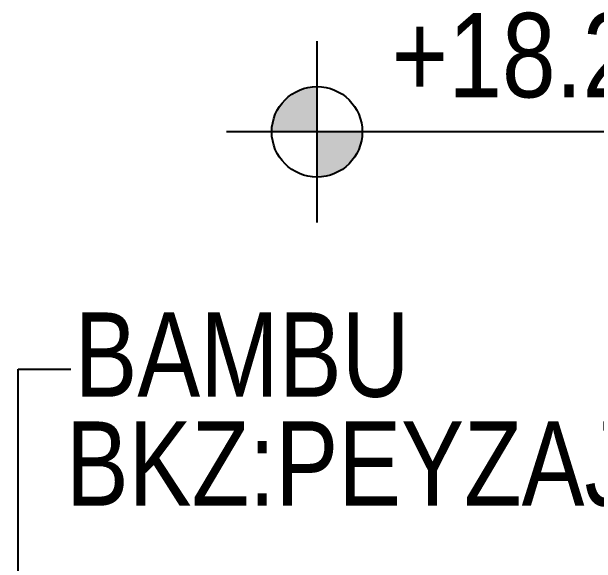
# Model space of a CAD drawing. Extents: x 58467 to 79089, y -33726 to -17391.
# Drawn here: x 70089 to 70227.6, y -19899.2 to -19768.5 of the extents above; entities that cross this region are included whole.
import ezdxf

# ---------------------------------------------------------------- set-up
doc = ezdxf.new("R2010")
doc.units = 0
doc.header["$LTSCALE"] = 100
doc.layers.add('BA_level', color=7, linetype='Continuous')
doc.layers.add('BA_text_material', color=12, linetype='Continuous')
doc.styles.add('dim', font='simplex.shx', dxfattribs={"width": 0.7})
doc.styles.add('geomim', font='ARIALN.TTF', dxfattribs={"width": 0.9})
doc.styles.add('text2', font='arial.ttf', dxfattribs={"width": 0.8})
doc.dimstyles.new('1_100', dxfattribs={"dimtxt": 8, "dimasz": 3, "dimexe": 6, "dimexo": 0, "dimgap": 2, "dimtad": 0, "dimdec": 1, "dimzin": 11, "dimtxsty": 'dim', "dimblk": 'DOT', "dimcen": 0, "dimdle": 1.25, "dimclrt": 256, "dimadec": 0, "dimazin": 0, "dimtfac": 1.25, "dimtdec": 1, "dimtix": 1, "dimtofl": 0, "dimtmove": 1, "dimatfit": 3, "dimldrblk": 'DOT', "dimfxl": 20, "dimfxlon": 1, "dimtolj": 1, "dimtzin": 0, "dimarcsym": 0})

# ---------------------------------------------------------------- blocks, each defined once
blk = doc.blocks.new('KOTPLAN')
at = {"ltscale": 3}
h = blk.add_hatch(color=256, dxfattribs=at)
h.paths.add_polyline_path([(0, -0.07667, 0.414214), (0.07696, 0.00029), (0, 0.00029)])
h.paths.add_polyline_path([(-0.07696, 0.00029), (0, 0.00029), (0, 0.07725, 0.414214)])
for p, q in [((0, -0.15333), (0, 0.15333)), ((0.15333, 0), (-0.15333, 0))]:
    blk.add_line(p, q)
blk.add_line((0.63221, 0), (0, 0), dxfattribs=at)
blk.add_circle((0, 0), 0.07667)
for p in [(0.12648, 0.0584), (0.12648, -0.1966)]:
    blk.add_attdef('KOT', p, '', height=0.15)
blk = doc.blocks.new('_Dot')
at = {"color": 0, "linetype": 'ByBlock', "lineweight": -2}
blk.add_line((-0.5, 0), (-1, 0), dxfattribs=at)
at = {"color": 0, "linetype": 'ByBlock', "const_width": 0.5}
blk.add_lwpolyline([(-0.25, 0, 1), (0.25, 0, 1)], format="xyb", close=True, dxfattribs=at)

msp = doc.modelspace()

# ---------------------------------------------------------------- block references
at = {"layer": 'BA_level'}
ref = msp.add_blockref('KOTPLAN', (70161.39, -19796.92), dxfattribs=dict(at, xscale=140.0000000000091, yscale=140.0000000000091, zscale=140.0000000000091))
ref.add_attrib('KOT', '+18.25', (70179.1, -19788.75), dxfattribs={"layer": '0', "color": 252, "height": 20, "style": 'geomim'})

# ---------------------------------------------------------------- texts
at = {"layer": 'BA_text_material', "style": 'text2', "width": 0.8}
for s, p in [('BAMBU', (70103.89, -19859.71)), ('BKZ:PEYZAJ ŞARTNAME', (70101.84, -19885.54))]:
    msp.add_text(s, height=20, dxfattribs=at).set_placement(p)

# ---------------------------------------------------------------- leaders
at = {"layer": 'BA_text_material', "color": 9}
msp.add_leader([(70090.51, -19940.94), (70090.51, -19853.15), (70103.01, -19853.15)], dimstyle='1_100', override={"dimasz": 3, "dimgap": 2, "dimtad": 0, "dimldrblk": 'Dot'}, dxfattribs=at)

doc.saveas('drawing.dxf')
